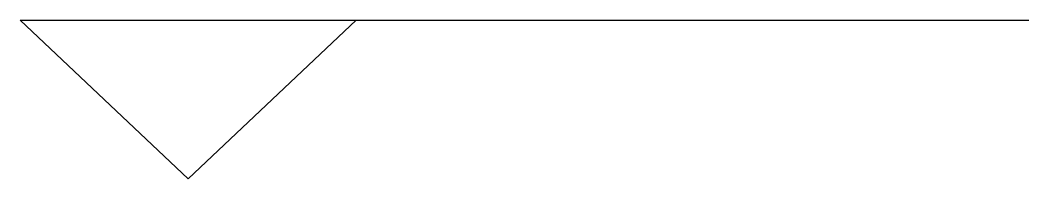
# Model space of a CAD drawing. Extents: x -3.2 to 15.8, y 0 to 3.
import ezdxf

# ---------------------------------------------------------------- set-up
doc = ezdxf.new("R2010")
doc.units = 0
doc.layers.get('0').update_dxf_attribs({"linetype": 'CONTINUOUS'})

msp = doc.modelspace()

# ---------------------------------------------------------------- linework, layer by layer
msp.add_lwpolyline([(3.161, 3), (0, 0), (-3.168, 3), (15.839, 3)])

doc.saveas('drawing.dxf')
